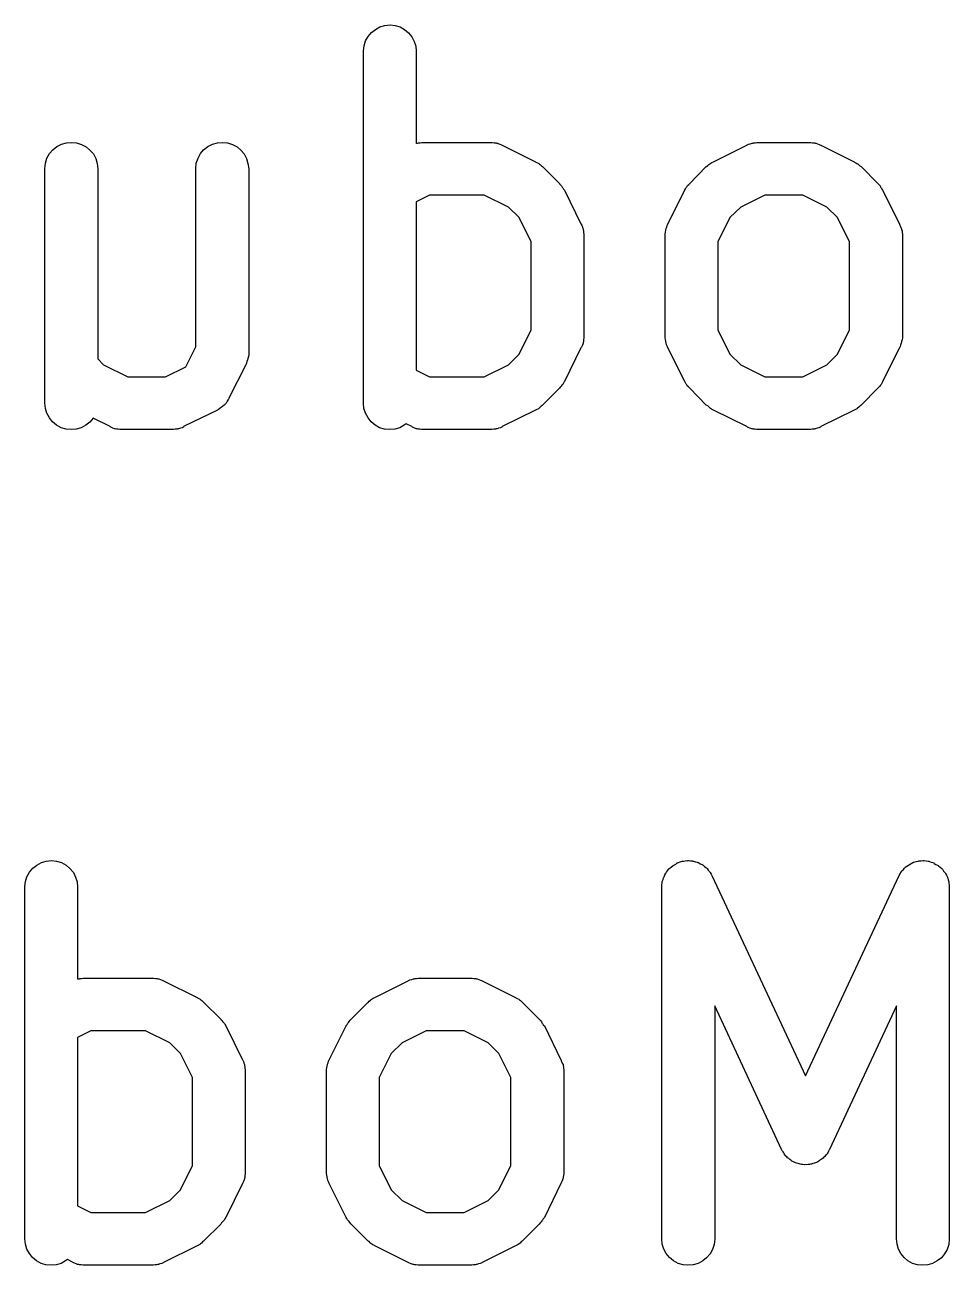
# Model space of a CAD drawing. Extents: x 160.2 to 226.8, y -124.8 to -85.
# Drawn here: x 193.663 to 196.289, y -104.302 to -100.777 of the extents above; entities that cross this region are included whole.
import ezdxf

# ---------------------------------------------------------------- set-up
doc = ezdxf.new("R2010")
doc.units = 0
doc.layers.add('BLACK', color=7, linetype='CONTINUOUS')

msp = doc.modelspace()

# ---------------------------------------------------------------- linework, layer by layer
at = {"layer": 'BLACK', "linetype": 'CONTINUOUS'}
for p, q in [((194.672, -100.783), (194.686, -100.779)), ((194.686, -100.779), (194.701, -100.777)), ((194.701, -100.777), (194.715, -100.779)), ((194.715, -100.779), (194.729, -100.783)), ((194.631, -100.823), (194.638, -100.81)), ((194.638, -100.81), (194.648, -100.799)), ((194.648, -100.799), (194.659, -100.79)), ((194.659, -100.79), (194.672, -100.783)), ((194.729, -100.783), (194.742, -100.79)), ((194.742, -100.79), (194.753, -100.8)), ((194.753, -100.8), (194.762, -100.811)), ((194.762, -100.811), (194.769, -100.824)), ((194.625, -100.851), (194.627, -100.837)), ((194.627, -100.837), (194.631, -100.823)), ((194.769, -100.824), (194.774, -100.838)), ((194.774, -100.838), (194.775, -100.852)), ((194.625, -100.852), (194.625, -100.851)), ((194.625, -101.852), (194.625, -100.852)), ((194.775, -100.852), (194.775, -101.114)), ((193.733, -101.143), (193.743, -101.132)), ((193.743, -101.132), (193.754, -101.123)), ((193.754, -101.123), (193.767, -101.116)), ((193.767, -101.116), (193.781, -101.112)), ((193.781, -101.112), (193.796, -101.111)), ((193.796, -101.111), (193.81, -101.112)), ((193.81, -101.112), (193.824, -101.117)), ((193.824, -101.117), (193.837, -101.124)), ((193.837, -101.124), (193.848, -101.133)), ((194.162, -101.143), (194.171, -101.132)), ((194.171, -101.132), (194.183, -101.123)), ((194.183, -101.123), (194.196, -101.116)), ((194.196, -101.116), (194.21, -101.112)), ((194.21, -101.112), (194.224, -101.111)), ((194.224, -101.111), (194.239, -101.112)), ((194.239, -101.112), (194.253, -101.117)), ((194.253, -101.117), (194.266, -101.124)), ((194.266, -101.124), (194.277, -101.133)), ((194.775, -101.114), (194.776, -101.113)), ((194.776, -101.113), (194.779, -101.113)), ((194.779, -101.113), (194.781, -101.112)), ((194.781, -101.112), (194.786, -101.112)), ((194.786, -101.112), (194.791, -101.111)), ((194.791, -101.111), (194.793, -101.111)), ((194.793, -101.111), (194.795, -101.111)), ((194.795, -101.111), (194.986, -101.111)), ((194.986, -101.111), (194.987, -101.111)), ((194.987, -101.111), (194.989, -101.111)), ((194.989, -101.111), (194.991, -101.111)), ((194.991, -101.111), (194.996, -101.112)), ((194.996, -101.112), (195.001, -101.112)), ((195.001, -101.112), (195.003, -101.113)), ((195.003, -101.113), (195.006, -101.113)), ((195.006, -101.113), (195.01, -101.115)), ((195.01, -101.115), (195.015, -101.117)), ((195.015, -101.117), (195.017, -101.118)), ((195.017, -101.118), (195.019, -101.119)), ((195.019, -101.119), (195.114, -101.166)), ((195.619, -101.166), (195.714, -101.119)), ((195.714, -101.119), (195.715, -101.118)), ((195.715, -101.118), (195.717, -101.117)), ((195.717, -101.117), (195.719, -101.116)), ((195.719, -101.116), (195.724, -101.115)), ((195.724, -101.115), (195.729, -101.113)), ((195.729, -101.113), (195.731, -101.113)), ((195.731, -101.113), (195.733, -101.112)), ((195.733, -101.112), (195.738, -101.112)), ((195.738, -101.112), (195.743, -101.111)), ((195.743, -101.111), (195.745, -101.111)), ((195.745, -101.111), (195.748, -101.111)), ((195.748, -101.111), (195.89, -101.111)), ((195.89, -101.111), (195.892, -101.111)), ((195.892, -101.111), (195.894, -101.111)), ((195.894, -101.111), (195.896, -101.111)), ((195.896, -101.111), (195.901, -101.112)), ((195.901, -101.112), (195.906, -101.112)), ((195.906, -101.112), (195.908, -101.113)), ((195.908, -101.113), (195.91, -101.113)), ((195.91, -101.113), (195.915, -101.115)), ((195.915, -101.115), (195.92, -101.117)), ((195.92, -101.117), (195.922, -101.118)), ((195.922, -101.118), (195.924, -101.119)), ((195.924, -101.119), (196.019, -101.166)), ((193.722, -101.17), (193.726, -101.156)), ((193.726, -101.156), (193.733, -101.143)), ((193.848, -101.133), (193.858, -101.144)), ((193.858, -101.144), (193.865, -101.157)), ((193.865, -101.157), (193.869, -101.171)), ((194.15, -101.17), (194.155, -101.156)), ((194.155, -101.156), (194.162, -101.143)), ((194.277, -101.133), (194.286, -101.144)), ((194.286, -101.144), (194.293, -101.157)), ((194.293, -101.157), (194.297, -101.171)), ((195.114, -101.166), (195.115, -101.167)), ((195.115, -101.167), (195.119, -101.169)), ((195.615, -101.168), (195.619, -101.166)), ((196.019, -101.166), (196.02, -101.167)), ((196.02, -101.167), (196.024, -101.169)), ((193.72, -101.185), (193.722, -101.17)), ((193.72, -101.186), (193.72, -101.185)), ((193.72, -101.852), (193.72, -101.186)), ((193.869, -101.171), (193.87, -101.186)), ((193.87, -101.186), (193.87, -101.726)), ((194.149, -101.185), (194.15, -101.17)), ((194.149, -101.186), (194.149, -101.185)), ((194.149, -101.692), (194.149, -101.186)), ((194.297, -101.171), (194.299, -101.186)), ((194.299, -101.186), (194.299, -101.71)), ((195.119, -101.169), (195.123, -101.171)), ((195.123, -101.171), (195.125, -101.173)), ((195.125, -101.173), (195.128, -101.175)), ((195.128, -101.175), (195.131, -101.178)), ((195.131, -101.178), (195.134, -101.18)), ((195.134, -101.18), (195.182, -101.228)), ((195.552, -101.228), (195.599, -101.18)), ((195.599, -101.18), (195.6, -101.18)), ((195.6, -101.18), (195.603, -101.177)), ((195.603, -101.177), (195.606, -101.174)), ((195.606, -101.174), (195.609, -101.172)), ((195.609, -101.172), (195.612, -101.17)), ((195.612, -101.17), (195.615, -101.168)), ((196.024, -101.169), (196.027, -101.171)), ((196.027, -101.171), (196.03, -101.173)), ((196.03, -101.173), (196.032, -101.175)), ((196.032, -101.175), (196.035, -101.178)), ((196.035, -101.178), (196.039, -101.18)), ((196.039, -101.18), (196.086, -101.228)), ((195.182, -101.228), (195.182, -101.229)), ((195.182, -101.229), (195.185, -101.232)), ((195.185, -101.232), (195.188, -101.235)), ((195.188, -101.235), (195.19, -101.238)), ((195.19, -101.238), (195.191, -101.24)), ((195.542, -101.239), (195.544, -101.237)), ((195.544, -101.237), (195.546, -101.234)), ((195.546, -101.234), (195.549, -101.231)), ((195.549, -101.231), (195.552, -101.228)), ((196.086, -101.228), (196.087, -101.229)), ((196.087, -101.229), (196.09, -101.232)), ((196.09, -101.232), (196.093, -101.235)), ((196.093, -101.235), (196.094, -101.238)), ((196.094, -101.238), (196.096, -101.24)), ((194.813, -101.261), (194.775, -101.28)), ((194.968, -101.261), (194.813, -101.261)), ((195.037, -101.295), (194.968, -101.261)), ((195.191, -101.24), (195.193, -101.244)), ((195.193, -101.244), (195.196, -101.247)), ((195.196, -101.247), (195.243, -101.343)), ((195.49, -101.343), (195.538, -101.247)), ((195.538, -101.246), (195.54, -101.243)), ((195.538, -101.247), (195.538, -101.246)), ((195.54, -101.243), (195.542, -101.239)), ((195.765, -101.261), (195.697, -101.295)), ((195.873, -101.261), (195.765, -101.261)), ((195.941, -101.295), (195.873, -101.261)), ((196.096, -101.24), (196.098, -101.244)), ((196.098, -101.244), (196.1, -101.247)), ((196.1, -101.247), (196.148, -101.343)), ((194.775, -101.28), (194.775, -101.758)), ((195.067, -101.325), (195.037, -101.295)), ((195.697, -101.295), (195.666, -101.325)), ((195.972, -101.325), (195.941, -101.295)), ((195.101, -101.394), (195.067, -101.325)), ((195.243, -101.343), (195.244, -101.344)), ((195.489, -101.345), (195.49, -101.343)), ((195.666, -101.325), (195.632, -101.394)), ((196.006, -101.394), (195.972, -101.325)), ((196.148, -101.343), (196.148, -101.344)), ((195.244, -101.344), (195.244, -101.346)), ((195.244, -101.346), (195.246, -101.348)), ((195.246, -101.348), (195.247, -101.353)), ((195.247, -101.353), (195.249, -101.357)), ((195.249, -101.357), (195.249, -101.36)), ((195.249, -101.36), (195.25, -101.362)), ((195.25, -101.362), (195.25, -101.367)), ((195.25, -101.367), (195.251, -101.372)), ((195.251, -101.372), (195.251, -101.374)), ((195.251, -101.374), (195.251, -101.376)), ((195.251, -101.376), (195.251, -101.662)), ((195.482, -101.371), (195.483, -101.366)), ((195.482, -101.373), (195.482, -101.371)), ((195.482, -101.375), (195.482, -101.373)), ((195.482, -101.376), (195.482, -101.375)), ((195.482, -101.662), (195.482, -101.376)), ((195.483, -101.366), (195.484, -101.361)), ((195.484, -101.358), (195.485, -101.356)), ((195.484, -101.361), (195.484, -101.358)), ((195.485, -101.356), (195.487, -101.352)), ((195.487, -101.352), (195.488, -101.347)), ((195.488, -101.347), (195.489, -101.345)), ((196.148, -101.344), (196.149, -101.346)), ((196.149, -101.346), (196.15, -101.348)), ((196.15, -101.348), (196.152, -101.353)), ((196.152, -101.353), (196.154, -101.357)), ((196.154, -101.357), (196.154, -101.36)), ((196.154, -101.36), (196.155, -101.362)), ((196.155, -101.362), (196.155, -101.367)), ((196.155, -101.367), (196.156, -101.372)), ((196.156, -101.372), (196.156, -101.374)), ((196.156, -101.374), (196.156, -101.376)), ((196.156, -101.376), (196.156, -101.662)), ((195.101, -101.644), (195.101, -101.394)), ((195.632, -101.394), (195.632, -101.644)), ((196.006, -101.644), (196.006, -101.394)), ((195.067, -101.713), (195.101, -101.644)), ((195.632, -101.644), (195.666, -101.713)), ((195.972, -101.713), (196.006, -101.644)), ((194.12, -101.749), (194.149, -101.692)), ((195.243, -101.695), (195.196, -101.791)), ((195.244, -101.693), (195.243, -101.695)), ((195.245, -101.691), (195.244, -101.693)), ((195.247, -101.687), (195.245, -101.691)), ((195.249, -101.682), (195.247, -101.687)), ((195.25, -101.677), (195.249, -101.68)), ((195.249, -101.68), (195.249, -101.682)), ((195.251, -101.667), (195.25, -101.672)), ((195.25, -101.672), (195.25, -101.677)), ((195.251, -101.662), (195.251, -101.663)), ((195.251, -101.663), (195.251, -101.665)), ((195.251, -101.665), (195.251, -101.667)), ((195.482, -101.664), (195.482, -101.662)), ((195.482, -101.666), (195.482, -101.664)), ((195.483, -101.671), (195.482, -101.666)), ((195.484, -101.676), (195.483, -101.671)), ((195.484, -101.679), (195.484, -101.676)), ((195.485, -101.681), (195.484, -101.679)), ((195.486, -101.686), (195.485, -101.681)), ((195.488, -101.69), (195.486, -101.686)), ((195.489, -101.692), (195.488, -101.69)), ((195.49, -101.695), (195.489, -101.692)), ((195.538, -101.791), (195.49, -101.695)), ((195.49, -101.695), (195.49, -101.695)), ((196.148, -101.695), (196.1, -101.791)), ((196.149, -101.693), (196.148, -101.695)), ((196.15, -101.691), (196.149, -101.693)), ((196.151, -101.687), (196.15, -101.691)), ((196.153, -101.682), (196.151, -101.687)), ((196.154, -101.68), (196.153, -101.682)), ((196.155, -101.672), (196.154, -101.677)), ((196.154, -101.677), (196.154, -101.68)), ((196.156, -101.667), (196.155, -101.672)), ((196.156, -101.662), (196.156, -101.663)), ((196.156, -101.663), (196.156, -101.665)), ((196.156, -101.665), (196.156, -101.667)), ((193.87, -101.726), (193.887, -101.743)), ((194.296, -101.729), (194.294, -101.734)), ((194.297, -101.727), (194.296, -101.729)), ((194.298, -101.72), (194.297, -101.725)), ((194.297, -101.725), (194.297, -101.727)), ((194.299, -101.715), (194.298, -101.72)), ((194.299, -101.71), (194.299, -101.711)), ((194.299, -101.711), (194.299, -101.713)), ((194.299, -101.713), (194.299, -101.715)), ((195.037, -101.743), (195.067, -101.713)), ((195.666, -101.713), (195.697, -101.743)), ((195.941, -101.743), (195.972, -101.713)), ((193.887, -101.743), (193.956, -101.777)), ((194.063, -101.777), (194.12, -101.749)), ((194.291, -101.743), (194.243, -101.838)), ((194.292, -101.741), (194.291, -101.743)), ((194.293, -101.739), (194.292, -101.741)), ((194.294, -101.734), (194.293, -101.739)), ((194.775, -101.758), (194.813, -101.777)), ((194.968, -101.777), (195.037, -101.743)), ((195.697, -101.743), (195.765, -101.777)), ((195.873, -101.777), (195.941, -101.743)), ((193.956, -101.777), (194.063, -101.777)), ((194.813, -101.777), (194.968, -101.777)), ((195.189, -101.801), (195.187, -101.804)), ((195.191, -101.799), (195.189, -101.801)), ((195.193, -101.795), (195.191, -101.799)), ((195.195, -101.792), (195.193, -101.795)), ((195.196, -101.791), (195.195, -101.792)), ((195.54, -101.794), (195.538, -101.791)), ((195.542, -101.798), (195.54, -101.794)), ((195.544, -101.8), (195.542, -101.798)), ((195.545, -101.803), (195.544, -101.8)), ((195.765, -101.777), (195.873, -101.777)), ((196.094, -101.801), (196.092, -101.804)), ((196.096, -101.799), (196.094, -101.801)), ((196.098, -101.795), (196.096, -101.799)), ((196.1, -101.792), (196.098, -101.795)), ((196.1, -101.791), (196.1, -101.792)), ((195.182, -101.81), (195.134, -101.858)), ((195.184, -101.807), (195.182, -101.81)), ((195.187, -101.804), (195.184, -101.807)), ((195.548, -101.806), (195.545, -101.803)), ((195.551, -101.809), (195.548, -101.806)), ((195.552, -101.81), (195.551, -101.809)), ((195.599, -101.858), (195.552, -101.81)), ((196.086, -101.81), (196.039, -101.858)), ((196.089, -101.807), (196.086, -101.81)), ((196.092, -101.804), (196.089, -101.807)), ((193.722, -101.867), (193.72, -101.852)), ((193.726, -101.881), (193.722, -101.867)), ((194.21, -101.872), (194.114, -101.919)), ((194.211, -101.871), (194.21, -101.872)), ((194.213, -101.87), (194.211, -101.871)), ((194.217, -101.867), (194.213, -101.87)), ((194.222, -101.864), (194.217, -101.867)), ((194.223, -101.863), (194.222, -101.864)), ((194.225, -101.862), (194.223, -101.863)), ((194.229, -101.858), (194.225, -101.862)), ((194.233, -101.854), (194.229, -101.858)), ((194.234, -101.853), (194.233, -101.854)), ((194.235, -101.852), (194.234, -101.853)), ((194.238, -101.847), (194.235, -101.852)), ((194.241, -101.842), (194.238, -101.847)), ((194.242, -101.841), (194.241, -101.842)), ((194.243, -101.839), (194.242, -101.841)), ((194.243, -101.838), (194.243, -101.839)), ((194.626, -101.867), (194.625, -101.852)), ((194.631, -101.881), (194.626, -101.867)), ((195.114, -101.872), (195.019, -101.919)), ((195.118, -101.87), (195.114, -101.872)), ((195.122, -101.868), (195.118, -101.87)), ((195.124, -101.866), (195.122, -101.868)), ((195.127, -101.864), (195.124, -101.866)), ((195.13, -101.861), (195.127, -101.864)), ((195.133, -101.859), (195.13, -101.861)), ((195.134, -101.858), (195.133, -101.859)), ((195.603, -101.86), (195.599, -101.858)), ((195.606, -101.863), (195.603, -101.86)), ((195.608, -101.865), (195.606, -101.863)), ((195.611, -101.867), (195.608, -101.865)), ((195.614, -101.869), (195.611, -101.867)), ((195.618, -101.871), (195.614, -101.869)), ((195.619, -101.872), (195.618, -101.871)), ((195.714, -101.919), (195.619, -101.872)), ((196.019, -101.872), (195.924, -101.919)), ((196.023, -101.87), (196.019, -101.872)), ((196.027, -101.868), (196.023, -101.87)), ((196.029, -101.866), (196.027, -101.868)), ((196.032, -101.864), (196.029, -101.866)), ((196.035, -101.861), (196.032, -101.864)), ((196.038, -101.859), (196.035, -101.861)), ((196.039, -101.858), (196.038, -101.859)), ((193.733, -101.894), (193.726, -101.881)), ((193.742, -101.905), (193.733, -101.894)), ((193.753, -101.915), (193.742, -101.905)), ((193.848, -101.906), (193.836, -101.915)), ((193.857, -101.895), (193.848, -101.906)), ((193.905, -101.919), (193.857, -101.895)), ((194.638, -101.894), (194.631, -101.881)), ((194.647, -101.905), (194.638, -101.894)), ((194.658, -101.915), (194.647, -101.905)), ((193.766, -101.922), (193.753, -101.915)), ((193.78, -101.926), (193.766, -101.922)), ((193.795, -101.927), (193.78, -101.926)), ((193.809, -101.926), (193.795, -101.927)), ((193.823, -101.922), (193.809, -101.926)), ((193.836, -101.915), (193.823, -101.922)), ((193.907, -101.92), (193.905, -101.919)), ((193.909, -101.921), (193.907, -101.92)), ((193.913, -101.923), (193.909, -101.921)), ((193.918, -101.925), (193.913, -101.923)), ((193.92, -101.925), (193.918, -101.925)), ((193.923, -101.926), (193.92, -101.925)), ((193.928, -101.926), (193.923, -101.926)), ((193.933, -101.927), (193.928, -101.926)), ((193.935, -101.927), (193.933, -101.927)), ((193.937, -101.927), (193.935, -101.927)), ((193.938, -101.927), (193.937, -101.927)), ((194.081, -101.927), (193.938, -101.927)), ((194.083, -101.927), (194.081, -101.927)), ((194.085, -101.927), (194.083, -101.927)), ((194.09, -101.926), (194.085, -101.927)), ((194.096, -101.926), (194.09, -101.926)), ((194.098, -101.925), (194.096, -101.926)), ((194.1, -101.925), (194.098, -101.925)), ((194.105, -101.923), (194.1, -101.925)), ((194.11, -101.922), (194.105, -101.923)), ((194.111, -101.921), (194.11, -101.922)), ((194.114, -101.92), (194.111, -101.921)), ((194.114, -101.919), (194.114, -101.92)), ((194.671, -101.922), (194.658, -101.915)), ((194.685, -101.926), (194.671, -101.922)), ((194.699, -101.927), (194.685, -101.926)), ((194.714, -101.926), (194.699, -101.927)), ((194.728, -101.922), (194.714, -101.926)), ((194.741, -101.915), (194.728, -101.922)), ((194.746, -101.911), (194.741, -101.915)), ((194.762, -101.919), (194.746, -101.911)), ((194.764, -101.92), (194.762, -101.919)), ((194.766, -101.921), (194.764, -101.92)), ((194.771, -101.923), (194.766, -101.921)), ((194.775, -101.925), (194.771, -101.923)), ((194.778, -101.925), (194.775, -101.925)), ((194.78, -101.926), (194.778, -101.925)), ((194.785, -101.926), (194.78, -101.926)), ((194.79, -101.927), (194.785, -101.926)), ((194.792, -101.927), (194.79, -101.927)), ((194.794, -101.927), (194.792, -101.927)), ((194.795, -101.927), (194.794, -101.927)), ((194.986, -101.927), (194.795, -101.927)), ((194.988, -101.927), (194.986, -101.927)), ((194.99, -101.927), (194.988, -101.927)), ((194.995, -101.926), (194.99, -101.927)), ((195, -101.926), (194.995, -101.926)), ((195.002, -101.925), (195, -101.926)), ((195.005, -101.925), (195.002, -101.925)), ((195.009, -101.923), (195.005, -101.925)), ((195.014, -101.922), (195.009, -101.923)), ((195.016, -101.921), (195.014, -101.922)), ((195.018, -101.92), (195.016, -101.921)), ((195.019, -101.919), (195.018, -101.92)), ((195.716, -101.92), (195.714, -101.919)), ((195.718, -101.921), (195.716, -101.92)), ((195.723, -101.923), (195.718, -101.921)), ((195.728, -101.925), (195.723, -101.923)), ((195.73, -101.925), (195.728, -101.925)), ((195.732, -101.926), (195.73, -101.925)), ((195.737, -101.926), (195.732, -101.926)), ((195.742, -101.927), (195.737, -101.926)), ((195.744, -101.927), (195.742, -101.927)), ((195.747, -101.927), (195.744, -101.927)), ((195.748, -101.927), (195.747, -101.927)), ((195.89, -101.927), (195.748, -101.927)), ((195.893, -101.927), (195.89, -101.927)), ((195.895, -101.927), (195.893, -101.927)), ((195.9, -101.926), (195.895, -101.927)), ((195.905, -101.926), (195.9, -101.926)), ((195.907, -101.925), (195.905, -101.926)), ((195.909, -101.925), (195.907, -101.925)), ((195.914, -101.923), (195.909, -101.925)), ((195.919, -101.922), (195.914, -101.923)), ((195.921, -101.921), (195.919, -101.922)), ((195.923, -101.92), (195.921, -101.921)), ((195.924, -101.919), (195.923, -101.92)), ((193.676, -103.185), (193.686, -103.174)), ((193.686, -103.174), (193.697, -103.165)), ((193.697, -103.165), (193.71, -103.158)), ((193.71, -103.158), (193.724, -103.154)), ((193.724, -103.154), (193.739, -103.152)), ((193.739, -103.152), (193.753, -103.154)), ((193.753, -103.154), (193.767, -103.158)), ((193.767, -103.158), (193.78, -103.165)), ((193.78, -103.165), (193.791, -103.175)), ((193.791, -103.175), (193.801, -103.186)), ((195.489, -103.181), (195.493, -103.176)), ((195.493, -103.176), (195.494, -103.175)), ((195.494, -103.175), (195.495, -103.174)), ((195.495, -103.174), (195.5, -103.17)), ((195.5, -103.17), (195.504, -103.167)), ((195.504, -103.167), (195.505, -103.166)), ((195.505, -103.166), (195.507, -103.165)), ((195.507, -103.165), (195.512, -103.162)), ((195.512, -103.162), (195.516, -103.159)), ((195.516, -103.159), (195.518, -103.159)), ((195.518, -103.159), (195.52, -103.158)), ((195.52, -103.158), (195.525, -103.156)), ((195.525, -103.156), (195.53, -103.154)), ((195.53, -103.154), (195.532, -103.154)), ((195.532, -103.154), (195.534, -103.154)), ((195.534, -103.154), (195.539, -103.153)), ((195.539, -103.153), (195.545, -103.152)), ((195.545, -103.152), (195.546, -103.153)), ((195.546, -103.153), (195.548, -103.152)), ((195.548, -103.152), (195.554, -103.153)), ((195.554, -103.153), (195.559, -103.153)), ((195.559, -103.153), (195.561, -103.154)), ((195.561, -103.154), (195.563, -103.154)), ((195.563, -103.154), (195.568, -103.156)), ((195.568, -103.156), (195.573, -103.157)), ((195.573, -103.157), (195.575, -103.158)), ((195.575, -103.158), (195.577, -103.158)), ((195.577, -103.158), (195.582, -103.161)), ((195.582, -103.161), (195.587, -103.163)), ((195.587, -103.163), (195.588, -103.164)), ((195.588, -103.164), (195.59, -103.165)), ((195.59, -103.165), (195.594, -103.169)), ((195.594, -103.169), (195.598, -103.172)), ((195.598, -103.172), (195.6, -103.173)), ((195.6, -103.173), (195.601, -103.175)), ((195.601, -103.175), (195.604, -103.179)), ((196.158, -103.178), (196.162, -103.174)), ((196.162, -103.174), (196.163, -103.173)), ((196.163, -103.173), (196.164, -103.171)), ((196.164, -103.171), (196.169, -103.168)), ((196.169, -103.168), (196.173, -103.165)), ((196.173, -103.165), (196.175, -103.164)), ((196.175, -103.164), (196.176, -103.163)), ((196.176, -103.163), (196.181, -103.16)), ((196.181, -103.16), (196.186, -103.158)), ((196.186, -103.158), (196.188, -103.157)), ((196.188, -103.157), (196.189, -103.157)), ((196.189, -103.157), (196.195, -103.155)), ((196.195, -103.155), (196.2, -103.154)), ((196.2, -103.154), (196.202, -103.154)), ((196.202, -103.154), (196.204, -103.153)), ((196.204, -103.153), (196.209, -103.153)), ((196.209, -103.153), (196.215, -103.152)), ((196.215, -103.152), (196.217, -103.153)), ((196.217, -103.153), (196.218, -103.152)), ((196.218, -103.152), (196.224, -103.153)), ((196.224, -103.153), (196.229, -103.154)), ((196.229, -103.154), (196.231, -103.154)), ((196.231, -103.154), (196.233, -103.155)), ((196.233, -103.155), (196.238, -103.157)), ((196.238, -103.157), (196.243, -103.158)), ((196.243, -103.158), (196.245, -103.159)), ((196.245, -103.159), (196.246, -103.16)), ((196.246, -103.16), (196.251, -103.163)), ((196.251, -103.163), (196.256, -103.165)), ((196.256, -103.165), (196.258, -103.166)), ((196.258, -103.166), (196.259, -103.167)), ((196.259, -103.167), (196.263, -103.171)), ((196.263, -103.171), (196.268, -103.175)), ((196.268, -103.175), (196.269, -103.176)), ((196.269, -103.176), (196.27, -103.177)), ((193.663, -103.226), (193.665, -103.212)), ((193.665, -103.212), (193.669, -103.198)), ((193.669, -103.198), (193.676, -103.185)), ((193.801, -103.186), (193.807, -103.199)), ((193.807, -103.199), (193.812, -103.213)), ((195.474, -103.212), (195.476, -103.206)), ((195.474, -103.213), (195.474, -103.212)), ((195.476, -103.206), (195.477, -103.201)), ((195.477, -103.201), (195.478, -103.199)), ((195.478, -103.199), (195.479, -103.198)), ((195.479, -103.198), (195.481, -103.193)), ((195.481, -103.193), (195.484, -103.188)), ((195.484, -103.188), (195.485, -103.187)), ((195.485, -103.187), (195.486, -103.185)), ((195.486, -103.185), (195.489, -103.181)), ((195.604, -103.179), (195.608, -103.183)), ((195.608, -103.183), (195.609, -103.185)), ((195.609, -103.185), (195.61, -103.186)), ((195.61, -103.186), (195.613, -103.191)), ((195.613, -103.191), (195.616, -103.196)), ((195.616, -103.196), (195.881, -103.764)), ((195.881, -103.764), (196.146, -103.196)), ((196.146, -103.196), (196.147, -103.195)), ((196.147, -103.195), (196.15, -103.19)), ((196.15, -103.19), (196.152, -103.185)), ((196.152, -103.185), (196.154, -103.184)), ((196.154, -103.182), (196.158, -103.178)), ((196.154, -103.184), (196.154, -103.182)), ((196.27, -103.177), (196.273, -103.182)), ((196.273, -103.182), (196.277, -103.186)), ((196.277, -103.186), (196.278, -103.187)), ((196.278, -103.187), (196.279, -103.189)), ((196.279, -103.189), (196.281, -103.194)), ((196.281, -103.194), (196.284, -103.199)), ((196.284, -103.199), (196.284, -103.2)), ((196.284, -103.2), (196.285, -103.202)), ((196.285, -103.202), (196.286, -103.207)), ((196.286, -103.207), (196.288, -103.213)), ((193.663, -103.227), (193.663, -103.226)), ((193.663, -104.227), (193.663, -103.227)), ((193.812, -103.213), (193.813, -103.227)), ((193.813, -103.227), (193.813, -103.489)), ((195.473, -103.221), (195.474, -103.215)), ((195.473, -103.226), (195.473, -103.221)), ((195.473, -103.227), (195.473, -103.226)), ((195.473, -104.227), (195.473, -103.227)), ((195.474, -103.215), (195.474, -103.213)), ((196.288, -103.213), (196.288, -103.215)), ((196.288, -103.215), (196.288, -103.216)), ((196.288, -103.216), (196.289, -103.222)), ((196.289, -103.222), (196.289, -103.227)), ((196.289, -103.227), (196.289, -104.227)), ((193.813, -103.489), (193.814, -103.488)), ((193.814, -103.488), (193.817, -103.488)), ((193.817, -103.488), (193.819, -103.487)), ((193.819, -103.487), (193.824, -103.487)), ((193.824, -103.487), (193.829, -103.486)), ((193.829, -103.486), (193.831, -103.486)), ((193.831, -103.486), (193.833, -103.486)), ((193.833, -103.486), (194.024, -103.486)), ((194.024, -103.486), (194.025, -103.486)), ((194.025, -103.486), (194.027, -103.486)), ((194.027, -103.486), (194.029, -103.486)), ((194.029, -103.486), (194.034, -103.487)), ((194.034, -103.487), (194.039, -103.487)), ((194.039, -103.487), (194.042, -103.488)), ((194.042, -103.488), (194.044, -103.488)), ((194.044, -103.488), (194.048, -103.49)), ((194.048, -103.49), (194.053, -103.492)), ((194.053, -103.492), (194.055, -103.493)), ((194.055, -103.493), (194.057, -103.494)), ((194.057, -103.494), (194.153, -103.541)), ((194.657, -103.541), (194.752, -103.494)), ((194.752, -103.494), (194.753, -103.493)), ((194.753, -103.493), (194.755, -103.492)), ((194.755, -103.492), (194.757, -103.491)), ((194.757, -103.491), (194.762, -103.49)), ((194.762, -103.49), (194.767, -103.488)), ((194.767, -103.488), (194.769, -103.488)), ((194.769, -103.488), (194.771, -103.487)), ((194.771, -103.487), (194.776, -103.487)), ((194.776, -103.487), (194.781, -103.486)), ((194.781, -103.486), (194.784, -103.486)), ((194.784, -103.486), (194.786, -103.486)), ((194.786, -103.486), (194.929, -103.486)), ((194.929, -103.486), (194.93, -103.486)), ((194.93, -103.486), (194.932, -103.486)), ((194.932, -103.486), (194.934, -103.486)), ((194.934, -103.486), (194.939, -103.487)), ((194.939, -103.487), (194.944, -103.487)), ((194.944, -103.487), (194.946, -103.488)), ((194.946, -103.488), (194.948, -103.488)), ((194.948, -103.488), (194.953, -103.49)), ((194.953, -103.49), (194.958, -103.492)), ((194.958, -103.492), (194.96, -103.493)), ((194.96, -103.493), (194.962, -103.494)), ((194.962, -103.494), (195.057, -103.541)), ((194.153, -103.541), (194.154, -103.542)), ((194.154, -103.542), (194.157, -103.544)), ((194.157, -103.544), (194.161, -103.546)), ((194.161, -103.546), (194.163, -103.548)), ((194.163, -103.548), (194.166, -103.55)), ((194.166, -103.55), (194.169, -103.553)), ((194.169, -103.553), (194.172, -103.555)), ((194.172, -103.555), (194.22, -103.603)), ((194.59, -103.603), (194.637, -103.555)), ((194.637, -103.555), (194.638, -103.555)), ((194.638, -103.555), (194.641, -103.552)), ((194.641, -103.552), (194.645, -103.549)), ((194.645, -103.549), (194.647, -103.547)), ((194.647, -103.547), (194.65, -103.545)), ((194.65, -103.545), (194.653, -103.543)), ((194.653, -103.543), (194.657, -103.541)), ((195.057, -103.541), (195.058, -103.542)), ((195.058, -103.542), (195.062, -103.544)), ((195.062, -103.544), (195.066, -103.546)), ((195.066, -103.546), (195.068, -103.548)), ((195.068, -103.548), (195.071, -103.55)), ((195.071, -103.55), (195.074, -103.553)), ((195.074, -103.553), (195.077, -103.555)), ((195.077, -103.555), (195.124, -103.603)), ((195.813, -103.973), (195.623, -103.565)), ((195.623, -103.565), (195.623, -104.227)), ((196.139, -103.565), (195.949, -103.973)), ((196.139, -104.227), (196.139, -103.565)), ((194.22, -103.603), (194.22, -103.604)), ((194.22, -103.604), (194.223, -103.607)), ((194.223, -103.607), (194.226, -103.61)), ((194.226, -103.61), (194.228, -103.613)), ((194.228, -103.613), (194.23, -103.615)), ((194.23, -103.615), (194.232, -103.619)), ((194.232, -103.619), (194.234, -103.622)), ((194.234, -103.622), (194.281, -103.718)), ((194.528, -103.718), (194.576, -103.622)), ((194.576, -103.621), (194.579, -103.618)), ((194.576, -103.622), (194.576, -103.621)), ((194.579, -103.618), (194.581, -103.614)), ((194.581, -103.614), (194.583, -103.612)), ((194.583, -103.612), (194.584, -103.609)), ((194.584, -103.609), (194.587, -103.606)), ((194.587, -103.606), (194.59, -103.603)), ((195.124, -103.603), (195.125, -103.604)), ((195.125, -103.604), (195.128, -103.607)), ((195.128, -103.607), (195.131, -103.61)), ((195.131, -103.61), (195.132, -103.613)), ((195.132, -103.613), (195.134, -103.615)), ((195.134, -103.615), (195.136, -103.619)), ((195.136, -103.619), (195.139, -103.622)), ((195.139, -103.622), (195.186, -103.718)), ((193.851, -103.636), (193.813, -103.655)), ((193.813, -103.655), (193.813, -104.133)), ((194.006, -103.636), (193.851, -103.636)), ((194.075, -103.67), (194.006, -103.636)), ((194.105, -103.7), (194.075, -103.67)), ((194.735, -103.67), (194.704, -103.7)), ((194.803, -103.636), (194.735, -103.67)), ((194.911, -103.636), (194.803, -103.636)), ((194.979, -103.67), (194.911, -103.636)), ((195.01, -103.7), (194.979, -103.67)), ((194.139, -103.769), (194.105, -103.7)), ((194.704, -103.7), (194.67, -103.769)), ((195.044, -103.769), (195.01, -103.7)), ((194.281, -103.718), (194.282, -103.719)), ((194.282, -103.719), (194.283, -103.721)), ((194.283, -103.721), (194.284, -103.723)), ((194.284, -103.723), (194.285, -103.728)), ((194.285, -103.728), (194.287, -103.732)), ((194.287, -103.732), (194.287, -103.735)), ((194.287, -103.735), (194.288, -103.737)), ((194.288, -103.737), (194.288, -103.742)), ((194.521, -103.741), (194.522, -103.736)), ((194.522, -103.736), (194.523, -103.733)), ((194.523, -103.731), (194.525, -103.727)), ((194.523, -103.733), (194.523, -103.731)), ((194.525, -103.727), (194.526, -103.722)), ((194.526, -103.722), (194.527, -103.72)), ((194.527, -103.72), (194.528, -103.718)), ((195.186, -103.718), (195.187, -103.719)), ((195.187, -103.719), (195.187, -103.721)), ((195.187, -103.721), (195.188, -103.723)), ((195.188, -103.723), (195.19, -103.728)), ((195.19, -103.728), (195.192, -103.732)), ((195.192, -103.732), (195.192, -103.735)), ((195.192, -103.735), (195.193, -103.737)), ((195.193, -103.737), (195.193, -103.742)), ((194.139, -104.019), (194.139, -103.769)), ((194.288, -103.742), (194.289, -103.747)), ((194.289, -103.747), (194.289, -103.749)), ((194.289, -103.749), (194.289, -103.751)), ((194.289, -103.751), (194.289, -104.037)), ((194.52, -103.746), (194.521, -103.741)), ((194.52, -103.748), (194.52, -103.746)), ((194.52, -103.75), (194.52, -103.748)), ((194.52, -103.751), (194.52, -103.75)), ((194.52, -104.037), (194.52, -103.751)), ((194.67, -103.769), (194.67, -104.019)), ((195.044, -104.019), (195.044, -103.769)), ((195.193, -103.742), (195.194, -103.747)), ((195.194, -103.747), (195.194, -103.749)), ((195.194, -103.749), (195.194, -103.751)), ((195.194, -103.751), (195.194, -104.037)), ((195.815, -103.977), (195.813, -103.973)), ((195.817, -103.98), (195.815, -103.977)), ((195.819, -103.983), (195.817, -103.98)), ((195.82, -103.986), (195.819, -103.983)), ((195.823, -103.989), (195.82, -103.986)), ((195.941, -103.987), (195.938, -103.99)), ((195.943, -103.984), (195.941, -103.987)), ((195.945, -103.981), (195.943, -103.984)), ((195.946, -103.978), (195.945, -103.981)), ((195.948, -103.974), (195.946, -103.978)), ((195.949, -103.973), (195.948, -103.974)), ((194.105, -104.088), (194.139, -104.019)), ((194.67, -104.019), (194.704, -104.088)), ((195.01, -104.088), (195.044, -104.019)), ((195.825, -103.992), (195.823, -103.989)), ((195.828, -103.994), (195.825, -103.992)), ((195.83, -103.997), (195.828, -103.994)), ((195.833, -103.999), (195.83, -103.997)), ((195.836, -104.002), (195.833, -103.999)), ((195.839, -104.004), (195.836, -104.002)), ((195.842, -104.006), (195.839, -104.004)), ((195.845, -104.007), (195.842, -104.006)), ((195.849, -104.009), (195.845, -104.007)), ((195.852, -104.011), (195.849, -104.009)), ((195.855, -104.012), (195.852, -104.011)), ((195.859, -104.013), (195.855, -104.012)), ((195.863, -104.014), (195.859, -104.013)), ((195.866, -104.015), (195.863, -104.014)), ((195.869, -104.016), (195.866, -104.015)), ((195.873, -104.016), (195.869, -104.016)), ((195.877, -104.017), (195.873, -104.016)), ((195.88, -104.016), (195.877, -104.017)), ((195.884, -104.017), (195.88, -104.016)), ((195.888, -104.016), (195.884, -104.017)), ((195.892, -104.016), (195.888, -104.016)), ((195.895, -104.015), (195.892, -104.016)), ((195.898, -104.015), (195.895, -104.015)), ((195.902, -104.013), (195.898, -104.015)), ((195.906, -104.012), (195.902, -104.013)), ((195.909, -104.011), (195.906, -104.012)), ((195.912, -104.01), (195.909, -104.011)), ((195.916, -104.008), (195.912, -104.01)), ((195.919, -104.006), (195.916, -104.008)), ((195.922, -104.004), (195.919, -104.006)), ((195.925, -104.002), (195.922, -104.004)), ((195.928, -104), (195.925, -104.002)), ((195.931, -103.998), (195.928, -104)), ((195.933, -103.995), (195.931, -103.998)), ((195.936, -103.993), (195.933, -103.995)), ((195.938, -103.99), (195.936, -103.993)), ((194.287, -104.057), (194.285, -104.062)), ((194.288, -104.052), (194.287, -104.055)), ((194.287, -104.055), (194.287, -104.057)), ((194.289, -104.042), (194.288, -104.047)), ((194.288, -104.047), (194.288, -104.052)), ((194.289, -104.037), (194.289, -104.038)), ((194.289, -104.038), (194.289, -104.04)), ((194.289, -104.04), (194.289, -104.042)), ((194.52, -104.039), (194.52, -104.037)), ((194.52, -104.041), (194.52, -104.039)), ((194.521, -104.046), (194.52, -104.041)), ((194.522, -104.051), (194.521, -104.046)), ((194.522, -104.054), (194.522, -104.051)), ((194.523, -104.056), (194.522, -104.054)), ((194.524, -104.061), (194.523, -104.056)), ((195.191, -104.057), (195.19, -104.062)), ((195.192, -104.055), (195.191, -104.057)), ((195.193, -104.047), (195.192, -104.052)), ((195.192, -104.052), (195.192, -104.055)), ((195.194, -104.042), (195.193, -104.047)), ((195.194, -104.037), (195.194, -104.038)), ((195.194, -104.038), (195.194, -104.04)), ((195.194, -104.04), (195.194, -104.042)), ((194.075, -104.118), (194.105, -104.088)), ((194.281, -104.07), (194.234, -104.166)), ((194.282, -104.068), (194.281, -104.07)), ((194.283, -104.066), (194.282, -104.068)), ((194.285, -104.062), (194.283, -104.066)), ((194.526, -104.065), (194.524, -104.061)), ((194.527, -104.067), (194.526, -104.065)), ((194.528, -104.07), (194.527, -104.067)), ((194.576, -104.166), (194.528, -104.07)), ((194.528, -104.07), (194.528, -104.07)), ((194.704, -104.088), (194.735, -104.118)), ((194.979, -104.118), (195.01, -104.088)), ((195.186, -104.07), (195.139, -104.166)), ((195.187, -104.068), (195.186, -104.07)), ((195.188, -104.066), (195.187, -104.068)), ((195.19, -104.062), (195.188, -104.066)), ((194.006, -104.152), (194.075, -104.118)), ((194.735, -104.118), (194.803, -104.152)), ((194.911, -104.152), (194.979, -104.118)), ((193.813, -104.133), (193.851, -104.152)), ((193.851, -104.152), (194.006, -104.152)), ((194.803, -104.152), (194.911, -104.152)), ((194.22, -104.185), (194.172, -104.233)), ((194.222, -104.182), (194.22, -104.185)), ((194.225, -104.179), (194.222, -104.182)), ((194.227, -104.176), (194.225, -104.179)), ((194.229, -104.174), (194.227, -104.176)), ((194.231, -104.17), (194.229, -104.174)), ((194.233, -104.167), (194.231, -104.17)), ((194.234, -104.166), (194.233, -104.167)), ((194.578, -104.169), (194.576, -104.166)), ((194.58, -104.173), (194.578, -104.169)), ((194.582, -104.175), (194.58, -104.173)), ((194.584, -104.178), (194.582, -104.175)), ((194.586, -104.181), (194.584, -104.178)), ((194.589, -104.184), (194.586, -104.181)), ((194.59, -104.185), (194.589, -104.184)), ((194.637, -104.233), (194.59, -104.185)), ((195.124, -104.185), (195.077, -104.233)), ((195.127, -104.182), (195.124, -104.185)), ((195.13, -104.179), (195.127, -104.182)), ((195.132, -104.176), (195.13, -104.179)), ((195.134, -104.174), (195.132, -104.176)), ((195.136, -104.17), (195.134, -104.174)), ((195.138, -104.167), (195.136, -104.17)), ((195.139, -104.166), (195.138, -104.167)), ((193.665, -104.242), (193.663, -104.227)), ((194.171, -104.234), (194.168, -104.236)), ((194.172, -104.233), (194.171, -104.234)), ((194.641, -104.235), (194.637, -104.233)), ((195.076, -104.234), (195.073, -104.236)), ((195.077, -104.233), (195.076, -104.234)), ((195.474, -104.242), (195.473, -104.227)), ((195.623, -104.228), (195.621, -104.243)), ((195.623, -104.227), (195.623, -104.228)), ((196.141, -104.242), (196.139, -104.227)), ((196.289, -104.228), (196.288, -104.243)), ((196.289, -104.227), (196.289, -104.228)), ((193.669, -104.256), (193.665, -104.242)), ((193.676, -104.269), (193.669, -104.256)), ((193.685, -104.28), (193.676, -104.269)), ((194.153, -104.247), (194.057, -104.294)), ((194.156, -104.245), (194.153, -104.247)), ((194.16, -104.243), (194.156, -104.245)), ((194.162, -104.241), (194.16, -104.243)), ((194.165, -104.239), (194.162, -104.241)), ((194.168, -104.236), (194.165, -104.239)), ((194.644, -104.238), (194.641, -104.235)), ((194.646, -104.24), (194.644, -104.238)), ((194.649, -104.242), (194.646, -104.24)), ((194.652, -104.244), (194.649, -104.242)), ((194.656, -104.246), (194.652, -104.244)), ((194.657, -104.247), (194.656, -104.246)), ((194.752, -104.294), (194.657, -104.247)), ((195.057, -104.247), (194.962, -104.294)), ((195.061, -104.245), (195.057, -104.247)), ((195.065, -104.243), (195.061, -104.245)), ((195.067, -104.241), (195.065, -104.243)), ((195.07, -104.239), (195.067, -104.241)), ((195.073, -104.236), (195.07, -104.239)), ((195.478, -104.256), (195.474, -104.242)), ((195.485, -104.269), (195.478, -104.256)), ((195.494, -104.28), (195.485, -104.269)), ((195.617, -104.257), (195.61, -104.27)), ((195.621, -104.243), (195.617, -104.257)), ((196.145, -104.256), (196.141, -104.242)), ((196.152, -104.269), (196.145, -104.256)), ((196.161, -104.28), (196.152, -104.269)), ((196.283, -104.257), (196.276, -104.27)), ((196.288, -104.243), (196.283, -104.257)), ((193.696, -104.29), (193.685, -104.28)), ((193.709, -104.297), (193.696, -104.29)), ((193.723, -104.301), (193.709, -104.297)), ((193.738, -104.302), (193.723, -104.301)), ((193.752, -104.301), (193.738, -104.302)), ((193.766, -104.297), (193.752, -104.301)), ((193.779, -104.29), (193.766, -104.297)), ((193.784, -104.286), (193.779, -104.29)), ((193.8, -104.294), (193.784, -104.286)), ((193.802, -104.295), (193.8, -104.294)), ((193.804, -104.296), (193.802, -104.295)), ((193.809, -104.298), (193.804, -104.296)), ((193.813, -104.3), (193.809, -104.298)), ((193.816, -104.3), (193.813, -104.3)), ((193.818, -104.301), (193.816, -104.3)), ((193.823, -104.301), (193.818, -104.301)), ((193.828, -104.302), (193.823, -104.301)), ((193.83, -104.302), (193.828, -104.302)), ((193.832, -104.302), (193.83, -104.302)), ((193.833, -104.302), (193.832, -104.302)), ((194.024, -104.302), (193.833, -104.302)), ((194.026, -104.302), (194.024, -104.302)), ((194.028, -104.302), (194.026, -104.302)), ((194.033, -104.301), (194.028, -104.302)), ((194.038, -104.301), (194.033, -104.301)), ((194.04, -104.3), (194.038, -104.301)), ((194.043, -104.3), (194.04, -104.3)), ((194.047, -104.298), (194.043, -104.3)), ((194.052, -104.297), (194.047, -104.298)), ((194.054, -104.296), (194.052, -104.297)), ((194.056, -104.295), (194.054, -104.296)), ((194.057, -104.294), (194.056, -104.295)), ((194.754, -104.295), (194.752, -104.294)), ((194.756, -104.296), (194.754, -104.295)), ((194.761, -104.298), (194.756, -104.296)), ((194.766, -104.3), (194.761, -104.298)), ((194.768, -104.3), (194.766, -104.3)), ((194.77, -104.301), (194.768, -104.3)), ((194.775, -104.301), (194.77, -104.301)), ((194.78, -104.302), (194.775, -104.301)), ((194.782, -104.302), (194.78, -104.302)), ((194.785, -104.302), (194.782, -104.302)), ((194.786, -104.302), (194.785, -104.302)), ((194.929, -104.302), (194.786, -104.302)), ((194.931, -104.302), (194.929, -104.302)), ((194.933, -104.302), (194.931, -104.302)), ((194.938, -104.301), (194.933, -104.302)), ((194.943, -104.301), (194.938, -104.301)), ((194.945, -104.3), (194.943, -104.301)), ((194.947, -104.3), (194.945, -104.3)), ((194.952, -104.298), (194.947, -104.3)), ((194.957, -104.297), (194.952, -104.298)), ((194.959, -104.296), (194.957, -104.297)), ((194.961, -104.295), (194.959, -104.296)), ((194.962, -104.294), (194.961, -104.295)), ((195.506, -104.29), (195.494, -104.28)), ((195.519, -104.297), (195.506, -104.29)), ((195.533, -104.301), (195.519, -104.297)), ((195.547, -104.302), (195.533, -104.301)), ((195.562, -104.301), (195.547, -104.302)), ((195.576, -104.297), (195.562, -104.301)), ((195.589, -104.29), (195.576, -104.297)), ((195.6, -104.281), (195.589, -104.29)), ((195.61, -104.27), (195.6, -104.281)), ((196.172, -104.29), (196.161, -104.28)), ((196.185, -104.297), (196.172, -104.29)), ((196.199, -104.301), (196.185, -104.297)), ((196.214, -104.302), (196.199, -104.301)), ((196.228, -104.301), (196.214, -104.302)), ((196.242, -104.297), (196.228, -104.301)), ((196.255, -104.29), (196.242, -104.297)), ((196.267, -104.281), (196.255, -104.29)), ((196.276, -104.27), (196.267, -104.281))]:
    msp.add_line(p, q, dxfattribs=at)

doc.saveas('drawing.dxf')
